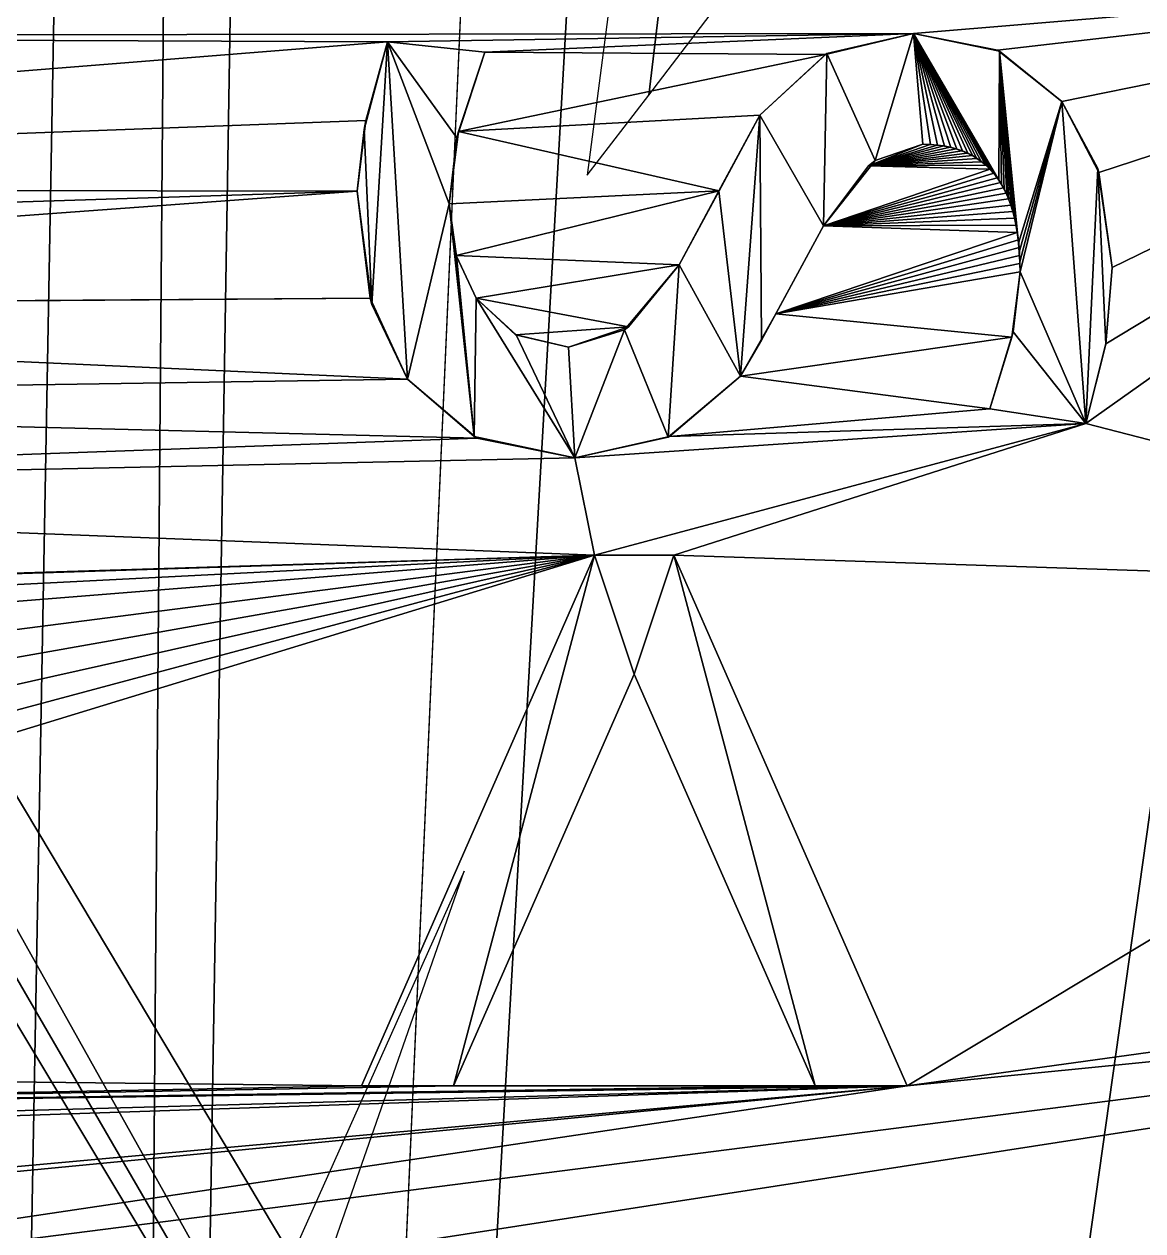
# Model space of a CAD drawing. Header units: millimetres. Extents: x -228 to 228, y -204 to 237.
# Drawn here: x 28.871 to 30.94, y 15.808 to 18.041 of the extents above; entities that cross this region are included whole.
import ezdxf

# ---------------------------------------------------------------- set-up
doc = ezdxf.new("R2010")
doc.units = ezdxf.units.MM
doc.header["$LTSCALE"] = 127.314815
for name, color, linetype in [('2409', 7, 'CONTINUOUS'), ('2468', 7, 'CONTINUOUS'), ('2574', 7, 'CONTINUOUS'), ('5003', 7, 'CONTINUOUS'), ('5004', 7, 'CONTINUOUS'), ('5322', 7, 'CONTINUOUS'), ('5393', 7, 'CONTINUOUS'), ('5394', 7, 'CONTINUOUS'), ('5395', 7, 'CONTINUOUS'), ('5396', 7, 'CONTINUOUS'), ('5397', 7, 'CONTINUOUS'), ('5398', 7, 'CONTINUOUS'), ('5399', 7, 'CONTINUOUS'), ('5400', 7, 'CONTINUOUS'), ('5401', 7, 'CONTINUOUS'), ('5402', 7, 'CONTINUOUS'), ('5403', 7, 'CONTINUOUS'), ('5404', 7, 'CONTINUOUS'), ('5405', 7, 'CONTINUOUS'), ('5406', 7, 'CONTINUOUS'), ('5407', 7, 'CONTINUOUS'), ('5408', 7, 'CONTINUOUS'), ('5409', 7, 'CONTINUOUS'), ('5410', 7, 'CONTINUOUS'), ('5411', 7, 'CONTINUOUS'), ('5412', 7, 'CONTINUOUS'), ('5413', 7, 'CONTINUOUS'), ('5414', 7, 'CONTINUOUS'), ('5415', 7, 'CONTINUOUS'), ('5416', 7, 'CONTINUOUS'), ('5417', 7, 'CONTINUOUS'), ('5418', 7, 'CONTINUOUS'), ('6193', 7, 'CONTINUOUS'), ('6301', 7, 'CONTINUOUS'), ('6333', 7, 'CONTINUOUS')]:
    doc.layers.add(name, color=color, linetype=linetype)

msp = doc.modelspace()

# ---------------------------------------------------------------- linework, layer by layer
at = {"layer": '2409', "color": 6, "linetype": 'Continuous'}
msp.add_3dface([(26.3583, 13.8518, 1060.7024), (23.8895, 17.7325, 1059.277), (29.3011, 26.2986, 1062.4014), (26.3583, 13.8518, 1060.7024)], dxfattribs=at)
at = {"layer": '2468', "color": 6, "linetype": 'Continuous'}
for points in [[(29.9121, 17.7616, 1083.49), (30.0261, 17.9095, 1079.4167), (31.0245, 26.2898, 1083.49), (29.9121, 17.7616, 1083.49)], [(30.0261, 17.9095, 1079.4167), (30.14, 18.0582, 1075.3027), (31.0245, 26.2898, 1083.49), (30.0261, 17.9095, 1079.4167)], [(29.6846, 16.4736, 1074.9065), (28.9205, 14.7657, 1083.49), (29.0715, 14.7181, 1074.4387), (29.6846, 16.4736, 1074.9065)]]:
    msp.add_3dface(points, dxfattribs=at)
at = {"layer": '2574', "color": 6, "linetype": 'Continuous'}
msp.add_3dface([(26.8691, 13, 1064.8501), (27.2301, 13, 1083.49), (29.149, 19.4796, 1066.0354), (26.8691, 13, 1064.8501)], dxfattribs=at)
at = {"layer": '5003', "color": 6, "linetype": 'Continuous'}
for points in [[(29, 2.7124, 1039.01), (29.3001, 38.5788, 1039.01), (29.6211, 40.5935, 1039.01), (29, 2.7124, 1039.01)], [(30.2955, 32.0383, 1039.01), (29, 2.7124, 1039.01), (29.6211, 40.5935, 1039.01), (30.2955, 32.0383, 1039.01)], [(29.3001, 38.5788, 1039.01), (28.6139, 1, 1039.01), (28.0565, 35.5761, 1039.01), (29.3001, 38.5788, 1039.01)], [(28.6139, 1, 1039.01), (29.3001, 38.5788, 1039.01), (29, 2.7124, 1039.01), (28.6139, 1, 1039.01)], [(29, 2.7124, 1039.01), (36.251, 29.0508, 1039.01), (37.8171, 33.0922, 1039.01), (29, 2.7124, 1039.01)], [(44.663, 10.9983, 1039.01), (29, 2.7124, 1039.01), (37.8171, 33.0922, 1039.01), (44.663, 10.9983, 1039.01)], [(30.2955, 32.0383, 1039.01), (30.5255, 29.5033, 1039.01), (29, 2.7124, 1039.01), (30.2955, 32.0383, 1039.01)], [(30.5255, 29.5033, 1039.01), (32.5562, 27.9678, 1039.01), (29, 2.7124, 1039.01), (30.5255, 29.5033, 1039.01)], [(36.1233, 28.6576, 1039.01), (36.251, 29.0508, 1039.01), (29, 2.7124, 1039.01), (36.1233, 28.6576, 1039.01)], [(36.007, 28.5247, 1039.01), (36.1233, 28.6576, 1039.01), (29, 2.7124, 1039.01), (36.007, 28.5247, 1039.01)], [(35.8846, 28.3975, 1039.01), (36.007, 28.5247, 1039.01), (29, 2.7124, 1039.01), (35.8846, 28.3975, 1039.01)], [(35.0581, 28.4371, 1039.01), (35.117, 28.383, 1039.01), (29, 2.7124, 1039.01), (35.0581, 28.4371, 1039.01)], [(32.5562, 27.9678, 1039.01), (35.0581, 28.4371, 1039.01), (29, 2.7124, 1039.01), (32.5562, 27.9678, 1039.01)], [(35.5037, 28.2366, 1039.01), (35.8846, 28.3975, 1039.01), (29, 2.7124, 1039.01), (35.5037, 28.2366, 1039.01)], [(35.117, 28.383, 1039.01), (35.5037, 28.2366, 1039.01), (29, 2.7124, 1039.01), (35.117, 28.383, 1039.01)]]:
    msp.add_3dface(points, dxfattribs=at)
at = {"layer": '5004', "color": 6, "linetype": 'Continuous'}
for points in [[(31.41, 18.15, 1041.01), (26.93, 18.1875, 1041.01), (26.93, 18.0188, 1041.01), (31.41, 18.15, 1041.01)], [(32.03, 18.15, 1041.01), (31.41, 18.15, 1041.01), (26.93, 18.0188, 1041.01), (32.03, 18.15, 1041.01)], [(30.5157, 18.0235, 1041.01), (32.03, 18.15, 1041.01), (26.93, 18.0188, 1041.01), (30.5157, 18.0235, 1041.01)], [(30.6714, 17.9925, 1041.01), (32.03, 18.15, 1041.01), (30.5157, 18.0235, 1041.01), (30.6714, 17.9925, 1041.01)], [(30.7905, 17.8979, 1041.01), (32.03, 18.15, 1041.01), (30.6714, 17.9925, 1041.01), (30.7905, 17.8979, 1041.01)], [(30.8589, 17.7664, 1041.01), (32.03, 18.15, 1041.01), (30.7905, 17.8979, 1041.01), (30.8589, 17.7664, 1041.01)], [(32.03, 16.9932, 1041.01), (32.03, 18.15, 1041.01), (30.8349, 17.3021, 1041.01), (32.03, 16.9932, 1041.01)], [(30.8349, 17.3021, 1041.01), (32.03, 18.15, 1041.01), (30.8716, 17.4491, 1041.01), (30.8349, 17.3021, 1041.01)], [(30.8832, 17.5903, 1041.01), (32.03, 18.15, 1041.01), (30.8589, 17.7664, 1041.01), (30.8832, 17.5903, 1041.01)], [(30.8716, 17.4491, 1041.01), (32.03, 18.15, 1041.01), (30.8832, 17.5903, 1041.01), (30.8716, 17.4491, 1041.01)], [(29.5429, 18.0081, 1041.01), (30.5157, 18.0235, 1041.01), (26.93, 18.0188, 1041.01), (29.5429, 18.0081, 1041.01)], [(29.7228, 17.9887, 1041.01), (30.5157, 18.0235, 1041.01), (29.5429, 18.0081, 1041.01), (29.7228, 17.9887, 1041.01)], [(30.3529, 17.9849, 1041.01), (30.5157, 18.0235, 1041.01), (29.7228, 17.9887, 1041.01), (30.3529, 17.9849, 1041.01)], [(26.1545, 17.7375, 1041.01), (29.5429, 18.0081, 1041.01), (26.93, 18.0188, 1041.01), (26.1545, 17.7375, 1041.01)], [(29.503, 17.8626, 1041.01), (29.5429, 18.0081, 1041.01), (26.1545, 17.7375, 1041.01), (29.503, 17.8626, 1041.01)], [(29.6739, 17.8419, 1041.01), (30.3529, 17.9849, 1041.01), (29.7228, 17.9887, 1041.01), (29.6739, 17.8419, 1041.01)], [(30.2314, 17.8727, 1041.01), (30.3529, 17.9849, 1041.01), (29.6739, 17.8419, 1041.01), (30.2314, 17.8727, 1041.01)], [(30.1563, 17.7324, 1041.01), (30.2314, 17.8727, 1041.01), (29.6739, 17.8419, 1041.01), (30.1563, 17.7324, 1041.01)], [(29.4868, 17.7315, 1041.01), (29.503, 17.8626, 1041.01), (26.1545, 17.7375, 1041.01), (29.4868, 17.7315, 1041.01)], [(29.657, 17.7083, 1041.01), (30.1563, 17.7324, 1041.01), (29.6739, 17.8419, 1041.01), (29.657, 17.7083, 1041.01)], [(30.5331, 17.8185, 1041.01), (30.4328, 17.7785, 1041.01), (30.5466, 17.8181, 1041.01), (30.5331, 17.8185, 1041.01)], [(30.5466, 17.8181, 1041.01), (30.4328, 17.7785, 1041.01), (30.5595, 17.8171, 1041.01), (30.5466, 17.8181, 1041.01)], [(30.5595, 17.8171, 1041.01), (30.4328, 17.7785, 1041.01), (30.5718, 17.8154, 1041.01), (30.5595, 17.8171, 1041.01)], [(30.5718, 17.8154, 1041.01), (30.4328, 17.7785, 1041.01), (30.5836, 17.8131, 1041.01), (30.5718, 17.8154, 1041.01)], [(30.5836, 17.8131, 1041.01), (30.4328, 17.7785, 1041.01), (30.5948, 17.8102, 1041.01), (30.5836, 17.8131, 1041.01)], [(30.5948, 17.8102, 1041.01), (30.4328, 17.7785, 1041.01), (30.6054, 17.8066, 1041.01), (30.5948, 17.8102, 1041.01)], [(30.6054, 17.8066, 1041.01), (30.4328, 17.7785, 1041.01), (30.6155, 17.8023, 1041.01), (30.6054, 17.8066, 1041.01)], [(30.6155, 17.8023, 1041.01), (30.4328, 17.7785, 1041.01), (30.6249, 17.7975, 1041.01), (30.6155, 17.8023, 1041.01)], [(30.4328, 17.7785, 1041.01), (30.3497, 17.6675, 1041.01), (30.6575, 17.7725, 1041.01), (30.4328, 17.7785, 1041.01)], [(30.6249, 17.7975, 1041.01), (30.4328, 17.7785, 1041.01), (30.6339, 17.792, 1041.01), (30.6249, 17.7975, 1041.01)], [(30.6339, 17.792, 1041.01), (30.4328, 17.7785, 1041.01), (30.6423, 17.7861, 1041.01), (30.6339, 17.792, 1041.01)], [(30.6423, 17.7861, 1041.01), (30.4328, 17.7785, 1041.01), (30.6501, 17.7796, 1041.01), (30.6423, 17.7861, 1041.01)], [(30.6501, 17.7796, 1041.01), (30.4328, 17.7785, 1041.01), (30.6575, 17.7725, 1041.01), (30.6501, 17.7796, 1041.01)], [(30.6575, 17.7725, 1041.01), (30.3497, 17.6675, 1041.01), (30.6643, 17.7648, 1041.01), (30.6575, 17.7725, 1041.01)], [(30.6643, 17.7648, 1041.01), (30.3497, 17.6675, 1041.01), (30.6707, 17.7565, 1041.01), (30.6643, 17.7648, 1041.01)], [(30.6707, 17.7565, 1041.01), (30.3497, 17.6675, 1041.01), (30.6766, 17.7476, 1041.01), (30.6707, 17.7565, 1041.01)], [(20.9378, 17.459, 1041.01), (29.4868, 17.7315, 1041.01), (26.1545, 17.7375, 1041.01), (20.9378, 17.459, 1041.01)], [(29.4868, 17.7315, 1041.01), (20.9378, 17.459, 1041.01), (26.4991, 17.5125, 1041.01), (29.4868, 17.7315, 1041.01)], [(29.5107, 17.5336, 1041.01), (29.4868, 17.7315, 1041.01), (26.4991, 17.5125, 1041.01), (29.5107, 17.5336, 1041.01)], [(29.6698, 17.6127, 1041.01), (30.1563, 17.7324, 1041.01), (29.657, 17.7083, 1041.01), (29.6698, 17.6127, 1041.01)], [(30.0824, 17.5953, 1041.01), (30.1563, 17.7324, 1041.01), (29.6698, 17.6127, 1041.01), (30.0824, 17.5953, 1041.01)], [(30.6766, 17.7476, 1041.01), (30.3497, 17.6675, 1041.01), (30.6822, 17.7381, 1041.01), (30.6766, 17.7476, 1041.01)], [(30.6822, 17.7381, 1041.01), (30.3497, 17.6675, 1041.01), (30.6872, 17.728, 1041.01), (30.6822, 17.7381, 1041.01)], [(30.6872, 17.728, 1041.01), (30.3497, 17.6675, 1041.01), (30.6918, 17.7173, 1041.01), (30.6872, 17.728, 1041.01)], [(30.6918, 17.7173, 1041.01), (30.3497, 17.6675, 1041.01), (30.696, 17.706, 1041.01), (30.6918, 17.7173, 1041.01)], [(30.696, 17.706, 1041.01), (30.3497, 17.6675, 1041.01), (30.6997, 17.6942, 1041.01), (30.696, 17.706, 1041.01)], [(30.6997, 17.6942, 1041.01), (30.3497, 17.6675, 1041.01), (30.7029, 17.6817, 1041.01), (30.6997, 17.6942, 1041.01)], [(30.3497, 17.6675, 1041.01), (30.2615, 17.5047, 1041.01), (30.708, 17.6553, 1041.01), (30.3497, 17.6675, 1041.01)], [(30.7029, 17.6817, 1041.01), (30.3497, 17.6675, 1041.01), (30.7056, 17.6687, 1041.01), (30.7029, 17.6817, 1041.01)], [(30.7056, 17.6687, 1041.01), (30.3497, 17.6675, 1041.01), (30.708, 17.6553, 1041.01), (30.7056, 17.6687, 1041.01)], [(30.708, 17.6553, 1041.01), (30.2615, 17.5047, 1041.01), (30.7099, 17.6416, 1041.01), (30.708, 17.6553, 1041.01)], [(30.7099, 17.6416, 1041.01), (30.2615, 17.5047, 1041.01), (30.7113, 17.6275, 1041.01), (30.7099, 17.6416, 1041.01)], [(30.7113, 17.6275, 1041.01), (30.2615, 17.5047, 1041.01), (30.7123, 17.6129, 1041.01), (30.7113, 17.6275, 1041.01)], [(29.707, 17.534, 1041.01), (30.0824, 17.5953, 1041.01), (29.6698, 17.6127, 1041.01), (29.707, 17.534, 1041.01)], [(30.7123, 17.6129, 1041.01), (30.2615, 17.5047, 1041.01), (30.7129, 17.598, 1041.01), (30.7123, 17.6129, 1041.01)], [(30.7129, 17.598, 1041.01), (30.2615, 17.5047, 1041.01), (30.713, 17.5826, 1041.01), (30.7129, 17.598, 1041.01)], [(29.9887, 17.4806, 1041.01), (30.0824, 17.5953, 1041.01), (29.707, 17.534, 1041.01), (29.9887, 17.4806, 1041.01)], [(30.713, 17.5826, 1041.01), (30.2615, 17.5047, 1041.01), (30.6981, 17.4618, 1041.01), (30.713, 17.5826, 1041.01)], [(26.7289, 17.5125, 1041.01), (29.5107, 17.5336, 1041.01), (26.4991, 17.5125, 1041.01), (26.7289, 17.5125, 1041.01)], [(29.5799, 17.3836, 1041.01), (29.5107, 17.5336, 1041.01), (26.7289, 17.5125, 1041.01), (29.5799, 17.3836, 1041.01)], [(29.7798, 17.4662, 1041.01), (29.9887, 17.4806, 1041.01), (29.707, 17.534, 1041.01), (29.7798, 17.4662, 1041.01)], [(26.93, 17.3438, 1041.01), (29.5799, 17.3836, 1041.01), (26.7289, 17.5125, 1041.01), (26.93, 17.3438, 1041.01)], [(30.2615, 17.5047, 1041.01), (30.1959, 17.3897, 1041.01), (30.6981, 17.4618, 1041.01), (30.2615, 17.5047, 1041.01)], [(29.8775, 17.4433, 1041.01), (29.9887, 17.4806, 1041.01), (29.7798, 17.4662, 1041.01), (29.8775, 17.4433, 1041.01)], [(30.6981, 17.4618, 1041.01), (30.1959, 17.3897, 1041.01), (30.6569, 17.3292, 1041.01), (30.6981, 17.4618, 1041.01)], [(29.7083, 17.2749, 1041.01), (29.5799, 17.3836, 1041.01), (26.93, 17.3438, 1041.01), (29.7083, 17.2749, 1041.01)], [(30.1959, 17.3897, 1041.01), (30.0644, 17.2775, 1041.01), (30.6569, 17.3292, 1041.01), (30.1959, 17.3897, 1041.01)], [(26.93, 17.175, 1041.01), (29.7083, 17.2749, 1041.01), (26.93, 17.3438, 1041.01), (26.93, 17.175, 1041.01)], [(30.0644, 17.2775, 1041.01), (30.8349, 17.3021, 1041.01), (30.6569, 17.3292, 1041.01), (30.0644, 17.2775, 1041.01)], [(29.8891, 17.2383, 1041.01), (30.8349, 17.3021, 1041.01), (30.0644, 17.2775, 1041.01), (29.8891, 17.2383, 1041.01)], [(30.8349, 17.3021, 1041.01), (29.8891, 17.2383, 1041.01), (29.9258, 17.0584, 1041.01), (30.8349, 17.3021, 1041.01)], [(30.0728, 17.0584, 1041.01), (30.8349, 17.3021, 1041.01), (29.9258, 17.0584, 1041.01), (30.0728, 17.0584, 1041.01)], [(32.03, 16.9932, 1041.01), (30.8349, 17.3021, 1041.01), (30.0728, 17.0584, 1041.01), (32.03, 16.9932, 1041.01)], [(29.8891, 17.2383, 1041.01), (29.7083, 17.2749, 1041.01), (26.93, 17.175, 1041.01), (29.8891, 17.2383, 1041.01)], [(29.9258, 17.0584, 1041.01), (29.8891, 17.2383, 1041.01), (26.93, 17.175, 1041.01), (29.9258, 17.0584, 1041.01)], [(29.9258, 17.0584, 1041.01), (26.93, 17.175, 1041.01), (26.4417, 16.95, 1041.01), (29.9258, 17.0584, 1041.01)], [(26.5566, 16.95, 1041.01), (29.9258, 17.0584, 1041.01), (26.4417, 16.95, 1041.01), (26.5566, 16.95, 1041.01)], [(26.7002, 16.8938, 1041.01), (29.9258, 17.0584, 1041.01), (26.5566, 16.95, 1041.01), (26.7002, 16.8938, 1041.01)], [(26.8151, 16.8094, 1041.01), (29.9258, 17.0584, 1041.01), (26.7002, 16.8938, 1041.01), (26.8151, 16.8094, 1041.01)], [(29.4945, 16.0759, 1041.01), (29.9258, 17.0584, 1041.01), (26.8151, 16.1063, 1041.01), (29.4945, 16.0759, 1041.01)], [(26.8151, 16.1063, 1041.01), (29.9258, 17.0584, 1041.01), (26.9013, 16.2469, 1041.01), (26.8151, 16.1063, 1041.01)], [(26.9013, 16.6687, 1041.01), (29.9258, 17.0584, 1041.01), (26.8151, 16.8094, 1041.01), (26.9013, 16.6687, 1041.01)], [(26.9013, 16.2469, 1041.01), (29.9258, 17.0584, 1041.01), (26.93, 16.3875, 1041.01), (26.9013, 16.2469, 1041.01)], [(26.93, 16.5281, 1041.01), (29.9258, 17.0584, 1041.01), (26.9013, 16.6687, 1041.01), (26.93, 16.5281, 1041.01)], [(26.93, 16.3875, 1041.01), (29.9258, 17.0584, 1041.01), (26.93, 16.5281, 1041.01), (26.93, 16.3875, 1041.01)], [(30.5041, 16.0759, 1041.01), (32.03, 16.9932, 1041.01), (30.0728, 17.0584, 1041.01), (30.5041, 16.0759, 1041.01)], [(32.4078, 16.3393, 1041.01), (32.03, 16.9932, 1041.01), (30.5041, 16.0759, 1041.01), (32.4078, 16.3393, 1041.01)], [(29.9993, 16.8379, 1041.01), (29.6647, 16.0759, 1041.01), (30.3339, 16.0759, 1041.01), (29.9993, 16.8379, 1041.01)], [(42.7955, 13.0402, 1041.01), (33.163, 16.34, 1041.01), (26.93, 15.375, 1041.01), (42.7955, 13.0402, 1041.01)], [(33.163, 16.34, 1041.01), (30.5041, 16.0759, 1041.01), (26.93, 15.5437, 1041.01), (33.163, 16.34, 1041.01)], [(26.93, 15.375, 1041.01), (33.163, 16.34, 1041.01), (26.93, 15.5437, 1041.01), (26.93, 15.375, 1041.01)], [(33.163, 16.34, 1041.01), (32.4078, 16.3393, 1041.01), (30.5041, 16.0759, 1041.01), (33.163, 16.34, 1041.01)], [(26.7002, 16.0219, 1041.01), (29.4945, 16.0759, 1041.01), (26.8151, 16.1063, 1041.01), (26.7002, 16.0219, 1041.01)], [(26.3555, 15.9375, 1041.01), (30.5041, 16.0759, 1041.01), (26.5566, 15.9656, 1041.01), (26.3555, 15.9375, 1041.01)], [(30.5041, 16.0759, 1041.01), (26.3555, 15.9375, 1041.01), (26.4991, 15.7125, 1041.01), (30.5041, 16.0759, 1041.01)], [(26.7289, 15.7125, 1041.01), (30.5041, 16.0759, 1041.01), (26.4991, 15.7125, 1041.01), (26.7289, 15.7125, 1041.01)], [(26.5566, 15.9656, 1041.01), (30.5041, 16.0759, 1041.01), (26.7002, 16.0219, 1041.01), (26.5566, 15.9656, 1041.01)], [(30.5041, 16.0759, 1041.01), (30.3339, 16.0759, 1041.01), (26.7002, 16.0219, 1041.01), (30.5041, 16.0759, 1041.01)], [(29.6647, 16.0759, 1041.01), (29.4945, 16.0759, 1041.01), (26.7002, 16.0219, 1041.01), (29.6647, 16.0759, 1041.01)], [(30.3339, 16.0759, 1041.01), (29.6647, 16.0759, 1041.01), (26.7002, 16.0219, 1041.01), (30.3339, 16.0759, 1041.01)], [(26.93, 15.5437, 1041.01), (30.5041, 16.0759, 1041.01), (26.7289, 15.7125, 1041.01), (26.93, 15.5437, 1041.01)]]:
    msp.add_3dface(points, dxfattribs=at)
at = {"layer": '5322', "color": 6, "linetype": 'Continuous'}
for points in [[(30.3556, 17.9863, 1041.11), (30.445, 17.7882, 1041.11), (30.5157, 18.0235, 1041.11), (30.3556, 17.9863, 1041.11)], [(30.445, 17.7882, 1041.11), (30.5331, 17.8185, 1041.11), (30.5157, 18.0235, 1041.11), (30.445, 17.7882, 1041.11)], [(30.6686, 17.7597, 1041.11), (30.6738, 17.7522, 1041.11), (30.5157, 18.0235, 1041.11), (30.6686, 17.7597, 1041.11)], [(30.5157, 18.0235, 1041.11), (30.6738, 17.7522, 1041.11), (30.6749, 17.9909, 1041.11), (30.5157, 18.0235, 1041.11)], [(30.663, 17.7666, 1041.11), (30.6686, 17.7597, 1041.11), (30.5157, 18.0235, 1041.11), (30.663, 17.7666, 1041.11)], [(30.6562, 17.7738, 1041.11), (30.663, 17.7666, 1041.11), (30.5157, 18.0235, 1041.11), (30.6562, 17.7738, 1041.11)], [(30.649, 17.7805, 1041.11), (30.6562, 17.7738, 1041.11), (30.5157, 18.0235, 1041.11), (30.649, 17.7805, 1041.11)], [(30.6414, 17.7868, 1041.11), (30.649, 17.7805, 1041.11), (30.5157, 18.0235, 1041.11), (30.6414, 17.7868, 1041.11)], [(30.6334, 17.7925, 1041.11), (30.6414, 17.7868, 1041.11), (30.5157, 18.0235, 1041.11), (30.6334, 17.7925, 1041.11)], [(30.6251, 17.7976, 1041.11), (30.6334, 17.7925, 1041.11), (30.5157, 18.0235, 1041.11), (30.6251, 17.7976, 1041.11)], [(30.6163, 17.8022, 1041.11), (30.6251, 17.7976, 1041.11), (30.5157, 18.0235, 1041.11), (30.6163, 17.8022, 1041.11)], [(30.6067, 17.8062, 1041.11), (30.6163, 17.8022, 1041.11), (30.5157, 18.0235, 1041.11), (30.6067, 17.8062, 1041.11)], [(30.5963, 17.8097, 1041.11), (30.6067, 17.8062, 1041.11), (30.5157, 18.0235, 1041.11), (30.5963, 17.8097, 1041.11)], [(30.5851, 17.8126, 1041.11), (30.5963, 17.8097, 1041.11), (30.5157, 18.0235, 1041.11), (30.5851, 17.8126, 1041.11)], [(30.5732, 17.8149, 1041.11), (30.5851, 17.8126, 1041.11), (30.5157, 18.0235, 1041.11), (30.5732, 17.8149, 1041.11)], [(30.5605, 17.8167, 1041.11), (30.5732, 17.8149, 1041.11), (30.5157, 18.0235, 1041.11), (30.5605, 17.8167, 1041.11)], [(30.5472, 17.8179, 1041.11), (30.5605, 17.8167, 1041.11), (30.5157, 18.0235, 1041.11), (30.5472, 17.8179, 1041.11)], [(30.5331, 17.8185, 1041.11), (30.5472, 17.8179, 1041.11), (30.5157, 18.0235, 1041.11), (30.5331, 17.8185, 1041.11)], [(29.4996, 17.8457, 1041.11), (29.5137, 17.5223, 1041.11), (29.5429, 18.0081, 1041.11), (29.4996, 17.8457, 1041.11)], [(29.5137, 17.5223, 1041.11), (29.5799, 17.3836, 1041.11), (29.5429, 18.0081, 1041.11), (29.5137, 17.5223, 1041.11)], [(29.5429, 18.0081, 1041.11), (29.5799, 17.3836, 1041.11), (29.657, 17.7083, 1041.11), (29.5429, 18.0081, 1041.11)], [(29.7228, 17.9887, 1041.11), (29.5429, 18.0081, 1041.11), (29.6713, 17.8307, 1041.11), (29.7228, 17.9887, 1041.11)], [(29.6713, 17.8307, 1041.11), (29.5429, 18.0081, 1041.11), (29.657, 17.7083, 1041.11), (29.6713, 17.8307, 1041.11)], [(30.2314, 17.8727, 1041.11), (30.3497, 17.6675, 1041.11), (30.3556, 17.9863, 1041.11), (30.2314, 17.8727, 1041.11)], [(30.3497, 17.6675, 1041.11), (30.445, 17.7882, 1041.11), (30.3556, 17.9863, 1041.11), (30.3497, 17.6675, 1041.11)], [(30.6738, 17.7522, 1041.11), (30.6788, 17.744, 1041.11), (30.6749, 17.9909, 1041.11), (30.6738, 17.7522, 1041.11)], [(30.7082, 17.6513, 1041.11), (30.71, 17.6355, 1041.11), (30.6749, 17.9909, 1041.11), (30.7082, 17.6513, 1041.11)], [(30.6749, 17.9909, 1041.11), (30.71, 17.6355, 1041.11), (30.7905, 17.8979, 1041.11), (30.6749, 17.9909, 1041.11)], [(30.7059, 17.6661, 1041.11), (30.7082, 17.6513, 1041.11), (30.6749, 17.9909, 1041.11), (30.7059, 17.6661, 1041.11)], [(30.7033, 17.68, 1041.11), (30.7059, 17.6661, 1041.11), (30.6749, 17.9909, 1041.11), (30.7033, 17.68, 1041.11)], [(30.7002, 17.6929, 1041.11), (30.7033, 17.68, 1041.11), (30.6749, 17.9909, 1041.11), (30.7002, 17.6929, 1041.11)], [(30.6966, 17.7047, 1041.11), (30.7002, 17.6929, 1041.11), (30.6749, 17.9909, 1041.11), (30.6966, 17.7047, 1041.11)], [(30.6926, 17.7156, 1041.11), (30.6966, 17.7047, 1041.11), (30.6749, 17.9909, 1041.11), (30.6926, 17.7156, 1041.11)], [(30.6883, 17.7256, 1041.11), (30.6926, 17.7156, 1041.11), (30.6749, 17.9909, 1041.11), (30.6883, 17.7256, 1041.11)], [(30.6837, 17.7351, 1041.11), (30.6883, 17.7256, 1041.11), (30.6749, 17.9909, 1041.11), (30.6837, 17.7351, 1041.11)], [(30.6788, 17.744, 1041.11), (30.6837, 17.7351, 1041.11), (30.6749, 17.9909, 1041.11), (30.6788, 17.744, 1041.11)], [(30.71, 17.6355, 1041.11), (30.7114, 17.6188, 1041.11), (30.7905, 17.8979, 1041.11), (30.71, 17.6355, 1041.11)], [(30.7114, 17.6188, 1041.11), (30.7124, 17.6011, 1041.11), (30.7905, 17.8979, 1041.11), (30.7114, 17.6188, 1041.11)], [(30.7124, 17.6011, 1041.11), (30.713, 17.5826, 1041.11), (30.7905, 17.8979, 1041.11), (30.7124, 17.6011, 1041.11)], [(30.713, 17.5826, 1041.11), (30.8349, 17.3021, 1041.11), (30.7905, 17.8979, 1041.11), (30.713, 17.5826, 1041.11)], [(30.7905, 17.8979, 1041.11), (30.8349, 17.3021, 1041.11), (30.8568, 17.7737, 1041.11), (30.7905, 17.8979, 1041.11)], [(30.1561, 17.7321, 1041.11), (30.1959, 17.3897, 1041.11), (30.2314, 17.8727, 1041.11), (30.1561, 17.7321, 1041.11)], [(30.1959, 17.3897, 1041.11), (30.2346, 17.456, 1041.11), (30.2314, 17.8727, 1041.11), (30.1959, 17.3897, 1041.11)], [(30.2346, 17.456, 1041.11), (30.3497, 17.6675, 1041.11), (30.2314, 17.8727, 1041.11), (30.2346, 17.456, 1041.11)], [(29.4868, 17.7315, 1041.11), (29.5137, 17.5223, 1041.11), (29.4996, 17.8457, 1041.11), (29.4868, 17.7315, 1041.11)], [(30.8568, 17.7737, 1041.11), (30.8349, 17.3021, 1041.11), (30.8716, 17.4489, 1041.11), (30.8568, 17.7737, 1041.11)], [(30.8832, 17.5903, 1041.11), (30.8568, 17.7737, 1041.11), (30.8716, 17.4489, 1041.11), (30.8832, 17.5903, 1041.11)], [(30.0824, 17.5953, 1041.11), (30.1959, 17.3897, 1041.11), (30.1561, 17.7321, 1041.11), (30.0824, 17.5953, 1041.11)], [(29.5799, 17.3836, 1041.11), (29.703, 17.2775, 1041.11), (29.657, 17.7083, 1041.11), (29.5799, 17.3836, 1041.11)], [(29.657, 17.7083, 1041.11), (29.703, 17.2775, 1041.11), (29.6702, 17.6112, 1041.11), (29.657, 17.7083, 1041.11)], [(29.6702, 17.6112, 1041.11), (29.703, 17.2775, 1041.11), (29.707, 17.534, 1041.11), (29.6702, 17.6112, 1041.11)], [(29.9811, 17.4753, 1041.11), (30.0623, 17.2764, 1041.11), (30.0824, 17.5953, 1041.11), (29.9811, 17.4753, 1041.11)], [(30.0623, 17.2764, 1041.11), (30.1959, 17.3897, 1041.11), (30.0824, 17.5953, 1041.11), (30.0623, 17.2764, 1041.11)], [(30.7003, 17.4717, 1041.11), (30.8349, 17.3021, 1041.11), (30.713, 17.5826, 1041.11), (30.7003, 17.4717, 1041.11)], [(29.703, 17.2775, 1041.11), (29.8891, 17.2383, 1041.11), (29.707, 17.534, 1041.11), (29.703, 17.2775, 1041.11)], [(29.707, 17.534, 1041.11), (29.8891, 17.2383, 1041.11), (29.7806, 17.4656, 1041.11), (29.707, 17.534, 1041.11)], [(29.7806, 17.4656, 1041.11), (29.8891, 17.2383, 1041.11), (29.8775, 17.4433, 1041.11), (29.7806, 17.4656, 1041.11)], [(29.8775, 17.4433, 1041.11), (29.8891, 17.2383, 1041.11), (29.9811, 17.4753, 1041.11), (29.8775, 17.4433, 1041.11)], [(29.8891, 17.2383, 1041.11), (30.0623, 17.2764, 1041.11), (29.9811, 17.4753, 1041.11), (29.8891, 17.2383, 1041.11)], [(30.6569, 17.3292, 1041.11), (30.8349, 17.3021, 1041.11), (30.7003, 17.4717, 1041.11), (30.6569, 17.3292, 1041.11)], [(29.4945, 16.0759, 1041.11), (29.6647, 16.0759, 1041.11), (29.9258, 17.0584, 1041.11), (29.4945, 16.0759, 1041.11)], [(29.6647, 16.0759, 1041.11), (29.9993, 16.8379, 1041.11), (29.9258, 17.0584, 1041.11), (29.6647, 16.0759, 1041.11)], [(29.9258, 17.0584, 1041.11), (29.9993, 16.8379, 1041.11), (30.0728, 17.0584, 1041.11), (29.9258, 17.0584, 1041.11)], [(29.9993, 16.8379, 1041.11), (30.3339, 16.0759, 1041.11), (30.0728, 17.0584, 1041.11), (29.9993, 16.8379, 1041.11)], [(30.3339, 16.0759, 1041.11), (30.5041, 16.0759, 1041.11), (30.0728, 17.0584, 1041.11), (30.3339, 16.0759, 1041.11)]]:
    msp.add_3dface(points, dxfattribs=at)
at = {"layer": '5393', "color": 6, "linetype": 'Continuous'}
for points in [[(30.8716, 17.4491, 1041.01), (30.8832, 17.5903, 1041.01), (30.8716, 17.4489, 1041.11), (30.8716, 17.4491, 1041.01)], [(30.8832, 17.5903, 1041.01), (30.8832, 17.5903, 1041.11), (30.8716, 17.4489, 1041.11), (30.8832, 17.5903, 1041.01)], [(30.8349, 17.3021, 1041.01), (30.8716, 17.4491, 1041.01), (30.8349, 17.3021, 1041.11), (30.8349, 17.3021, 1041.01)], [(30.8349, 17.3021, 1041.11), (30.8716, 17.4491, 1041.01), (30.8716, 17.4489, 1041.11), (30.8349, 17.3021, 1041.11)]]:
    msp.add_3dface(points, dxfattribs=at)
at = {"layer": '5394', "color": 6, "linetype": 'Continuous'}
for points in [[(30.8589, 17.7664, 1041.01), (30.7905, 17.8979, 1041.01), (30.8568, 17.7737, 1041.11), (30.8589, 17.7664, 1041.01)], [(30.7905, 17.8979, 1041.01), (30.7905, 17.8979, 1041.11), (30.8568, 17.7737, 1041.11), (30.7905, 17.8979, 1041.01)], [(30.8589, 17.7664, 1041.01), (30.8568, 17.7737, 1041.11), (30.8832, 17.5903, 1041.11), (30.8589, 17.7664, 1041.01)], [(30.8832, 17.5903, 1041.01), (30.8589, 17.7664, 1041.01), (30.8832, 17.5903, 1041.11), (30.8832, 17.5903, 1041.01)]]:
    msp.add_3dface(points, dxfattribs=at)
at = {"layer": '5395', "color": 6, "linetype": 'Continuous'}
for points in [[(30.6714, 17.9925, 1041.01), (30.5157, 18.0235, 1041.01), (30.6749, 17.9909, 1041.11), (30.6714, 17.9925, 1041.01)], [(30.5157, 18.0235, 1041.01), (30.5157, 18.0235, 1041.11), (30.6749, 17.9909, 1041.11), (30.5157, 18.0235, 1041.01)], [(30.7905, 17.8979, 1041.01), (30.6714, 17.9925, 1041.01), (30.7905, 17.8979, 1041.11), (30.7905, 17.8979, 1041.01)], [(30.6714, 17.9925, 1041.01), (30.6749, 17.9909, 1041.11), (30.7905, 17.8979, 1041.11), (30.6714, 17.9925, 1041.01)]]:
    msp.add_3dface(points, dxfattribs=at)
at = {"layer": '5396', "color": 6, "linetype": 'Continuous'}
for points in [[(30.5157, 18.0235, 1041.01), (30.3529, 17.9849, 1041.01), (30.5157, 18.0235, 1041.11), (30.5157, 18.0235, 1041.01)], [(30.3529, 17.9849, 1041.01), (30.3556, 17.9863, 1041.11), (30.5157, 18.0235, 1041.11), (30.3529, 17.9849, 1041.01)], [(30.3529, 17.9849, 1041.01), (30.2314, 17.8727, 1041.01), (30.3556, 17.9863, 1041.11), (30.3529, 17.9849, 1041.01)], [(30.2314, 17.8727, 1041.01), (30.2314, 17.8727, 1041.11), (30.3556, 17.9863, 1041.11), (30.2314, 17.8727, 1041.01)]]:
    msp.add_3dface(points, dxfattribs=at)
at = {"layer": '5397', "color": 6, "linetype": 'Continuous'}
for points in [[(30.1563, 17.7324, 1041.01), (30.1561, 17.7321, 1041.11), (30.2314, 17.8727, 1041.11), (30.1563, 17.7324, 1041.01)], [(30.2314, 17.8727, 1041.01), (30.1563, 17.7324, 1041.01), (30.2314, 17.8727, 1041.11), (30.2314, 17.8727, 1041.01)], [(30.1563, 17.7324, 1041.01), (30.0824, 17.5953, 1041.01), (30.1561, 17.7321, 1041.11), (30.1563, 17.7324, 1041.01)], [(30.0824, 17.5953, 1041.01), (30.0824, 17.5953, 1041.11), (30.1561, 17.7321, 1041.11), (30.0824, 17.5953, 1041.01)]]:
    msp.add_3dface(points, dxfattribs=at)
at = {"layer": '5398', "color": 6, "linetype": 'Continuous'}
for points in [[(29.9887, 17.4806, 1041.01), (29.9811, 17.4753, 1041.11), (30.0824, 17.5953, 1041.11), (29.9887, 17.4806, 1041.01)], [(30.0824, 17.5953, 1041.01), (29.9887, 17.4806, 1041.01), (30.0824, 17.5953, 1041.11), (30.0824, 17.5953, 1041.01)], [(29.9887, 17.4806, 1041.01), (29.8775, 17.4433, 1041.01), (29.9811, 17.4753, 1041.11), (29.9887, 17.4806, 1041.01)], [(29.8775, 17.4433, 1041.01), (29.8775, 17.4433, 1041.11), (29.9811, 17.4753, 1041.11), (29.8775, 17.4433, 1041.01)]]:
    msp.add_3dface(points, dxfattribs=at)
at = {"layer": '5399', "color": 6, "linetype": 'Continuous'}
for points in [[(29.7798, 17.4662, 1041.01), (29.707, 17.534, 1041.01), (29.7806, 17.4656, 1041.11), (29.7798, 17.4662, 1041.01)], [(29.707, 17.534, 1041.01), (29.707, 17.534, 1041.11), (29.7806, 17.4656, 1041.11), (29.707, 17.534, 1041.01)], [(29.8775, 17.4433, 1041.01), (29.7798, 17.4662, 1041.01), (29.8775, 17.4433, 1041.11), (29.8775, 17.4433, 1041.01)], [(29.7798, 17.4662, 1041.01), (29.7806, 17.4656, 1041.11), (29.8775, 17.4433, 1041.11), (29.7798, 17.4662, 1041.01)]]:
    msp.add_3dface(points, dxfattribs=at)
at = {"layer": '5400', "color": 6, "linetype": 'Continuous'}
for points in [[(29.6698, 17.6127, 1041.01), (29.657, 17.7083, 1041.01), (29.6702, 17.6112, 1041.11), (29.6698, 17.6127, 1041.01)], [(29.657, 17.7083, 1041.01), (29.657, 17.7083, 1041.11), (29.6702, 17.6112, 1041.11), (29.657, 17.7083, 1041.01)], [(29.707, 17.534, 1041.01), (29.6698, 17.6127, 1041.01), (29.707, 17.534, 1041.11), (29.707, 17.534, 1041.01)], [(29.6698, 17.6127, 1041.01), (29.6702, 17.6112, 1041.11), (29.707, 17.534, 1041.11), (29.6698, 17.6127, 1041.01)]]:
    msp.add_3dface(points, dxfattribs=at)
at = {"layer": '5401', "color": 6, "linetype": 'Continuous'}
for points in [[(29.6739, 17.8419, 1041.01), (29.7228, 17.9887, 1041.01), (29.6713, 17.8307, 1041.11), (29.6739, 17.8419, 1041.01)], [(29.7228, 17.9887, 1041.01), (29.7228, 17.9887, 1041.11), (29.6713, 17.8307, 1041.11), (29.7228, 17.9887, 1041.01)], [(29.657, 17.7083, 1041.01), (29.6739, 17.8419, 1041.01), (29.657, 17.7083, 1041.11), (29.657, 17.7083, 1041.01)], [(29.6739, 17.8419, 1041.01), (29.6713, 17.8307, 1041.11), (29.657, 17.7083, 1041.11), (29.6739, 17.8419, 1041.01)]]:
    msp.add_3dface(points, dxfattribs=at)
at = {"layer": '5402', "color": 6, "linetype": 'Continuous'}
for points in [[(29.7228, 17.9887, 1041.01), (29.5429, 18.0081, 1041.01), (29.7228, 17.9887, 1041.11), (29.7228, 17.9887, 1041.01)], [(29.5429, 18.0081, 1041.01), (29.5429, 18.0081, 1041.11), (29.7228, 17.9887, 1041.11), (29.5429, 18.0081, 1041.01)]]:
    msp.add_3dface(points, dxfattribs=at)
at = {"layer": '5403', "color": 6, "linetype": 'Continuous'}
for points in [[(29.503, 17.8626, 1041.01), (29.4996, 17.8457, 1041.11), (29.5429, 18.0081, 1041.11), (29.503, 17.8626, 1041.01)], [(29.5429, 18.0081, 1041.01), (29.503, 17.8626, 1041.01), (29.5429, 18.0081, 1041.11), (29.5429, 18.0081, 1041.01)], [(29.503, 17.8626, 1041.01), (29.4868, 17.7315, 1041.01), (29.4996, 17.8457, 1041.11), (29.503, 17.8626, 1041.01)], [(29.4868, 17.7315, 1041.01), (29.4868, 17.7315, 1041.11), (29.4996, 17.8457, 1041.11), (29.4868, 17.7315, 1041.01)]]:
    msp.add_3dface(points, dxfattribs=at)
at = {"layer": '5404', "color": 6, "linetype": 'Continuous'}
for points in [[(29.4868, 17.7315, 1041.01), (29.5107, 17.5336, 1041.01), (29.4868, 17.7315, 1041.11), (29.4868, 17.7315, 1041.01)], [(29.5107, 17.5336, 1041.01), (29.5137, 17.5223, 1041.11), (29.4868, 17.7315, 1041.11), (29.5107, 17.5336, 1041.01)], [(29.5107, 17.5336, 1041.01), (29.5799, 17.3836, 1041.01), (29.5137, 17.5223, 1041.11), (29.5107, 17.5336, 1041.01)], [(29.5799, 17.3836, 1041.01), (29.5799, 17.3836, 1041.11), (29.5137, 17.5223, 1041.11), (29.5799, 17.3836, 1041.01)]]:
    msp.add_3dface(points, dxfattribs=at)
at = {"layer": '5405', "color": 6, "linetype": 'Continuous'}
for points in [[(29.5799, 17.3836, 1041.01), (29.7083, 17.2749, 1041.01), (29.5799, 17.3836, 1041.11), (29.5799, 17.3836, 1041.01)], [(29.7083, 17.2749, 1041.01), (29.703, 17.2775, 1041.11), (29.5799, 17.3836, 1041.11), (29.7083, 17.2749, 1041.01)], [(29.7083, 17.2749, 1041.01), (29.8891, 17.2383, 1041.01), (29.703, 17.2775, 1041.11), (29.7083, 17.2749, 1041.01)], [(29.8891, 17.2383, 1041.01), (29.8891, 17.2383, 1041.11), (29.703, 17.2775, 1041.11), (29.8891, 17.2383, 1041.01)]]:
    msp.add_3dface(points, dxfattribs=at)
at = {"layer": '5406', "color": 6, "linetype": 'Continuous'}
for points in [[(30.0644, 17.2775, 1041.01), (30.1959, 17.3897, 1041.01), (30.0623, 17.2764, 1041.11), (30.0644, 17.2775, 1041.01)], [(30.1959, 17.3897, 1041.01), (30.1959, 17.3897, 1041.11), (30.0623, 17.2764, 1041.11), (30.1959, 17.3897, 1041.01)], [(29.8891, 17.2383, 1041.01), (30.0644, 17.2775, 1041.01), (29.8891, 17.2383, 1041.11), (29.8891, 17.2383, 1041.01)], [(30.0644, 17.2775, 1041.01), (30.0623, 17.2764, 1041.11), (29.8891, 17.2383, 1041.11), (30.0644, 17.2775, 1041.01)]]:
    msp.add_3dface(points, dxfattribs=at)
at = {"layer": '5407', "color": 6, "linetype": 'Continuous'}
for points in [[(30.2615, 17.5047, 1041.01), (30.3497, 17.6675, 1041.01), (30.2346, 17.456, 1041.11), (30.2615, 17.5047, 1041.01)], [(30.3497, 17.6675, 1041.01), (30.3497, 17.6675, 1041.11), (30.2346, 17.456, 1041.11), (30.3497, 17.6675, 1041.01)], [(30.1959, 17.3897, 1041.01), (30.2615, 17.5047, 1041.01), (30.1959, 17.3897, 1041.11), (30.1959, 17.3897, 1041.01)], [(30.2615, 17.5047, 1041.01), (30.2346, 17.456, 1041.11), (30.1959, 17.3897, 1041.11), (30.2615, 17.5047, 1041.01)]]:
    msp.add_3dface(points, dxfattribs=at)
at = {"layer": '5408', "color": 6, "linetype": 'Continuous'}
for points in [[(30.4328, 17.7785, 1041.01), (30.5331, 17.8185, 1041.01), (30.445, 17.7882, 1041.11), (30.4328, 17.7785, 1041.01)], [(30.5331, 17.8185, 1041.01), (30.5331, 17.8185, 1041.11), (30.445, 17.7882, 1041.11), (30.5331, 17.8185, 1041.01)], [(30.4328, 17.7785, 1041.01), (30.445, 17.7882, 1041.11), (30.3497, 17.6675, 1041.11), (30.4328, 17.7785, 1041.01)], [(30.3497, 17.6675, 1041.01), (30.4328, 17.7785, 1041.01), (30.3497, 17.6675, 1041.11), (30.3497, 17.6675, 1041.01)]]:
    msp.add_3dface(points, dxfattribs=at)
at = {"layer": '5409', "color": 6, "linetype": 'Continuous'}
for points in [[(30.5331, 17.8185, 1041.01), (30.5466, 17.8181, 1041.01), (30.5331, 17.8185, 1041.11), (30.5331, 17.8185, 1041.01)], [(30.5466, 17.8181, 1041.01), (30.5472, 17.8179, 1041.11), (30.5331, 17.8185, 1041.11), (30.5466, 17.8181, 1041.01)], [(30.5466, 17.8181, 1041.01), (30.5595, 17.8171, 1041.01), (30.5472, 17.8179, 1041.11), (30.5466, 17.8181, 1041.01)], [(30.5595, 17.8171, 1041.01), (30.5605, 17.8167, 1041.11), (30.5472, 17.8179, 1041.11), (30.5595, 17.8171, 1041.01)], [(30.5595, 17.8171, 1041.01), (30.5718, 17.8154, 1041.01), (30.5605, 17.8167, 1041.11), (30.5595, 17.8171, 1041.01)], [(30.5718, 17.8154, 1041.01), (30.5732, 17.8149, 1041.11), (30.5605, 17.8167, 1041.11), (30.5718, 17.8154, 1041.01)], [(30.5718, 17.8154, 1041.01), (30.5836, 17.8131, 1041.01), (30.5732, 17.8149, 1041.11), (30.5718, 17.8154, 1041.01)], [(30.5836, 17.8131, 1041.01), (30.5851, 17.8126, 1041.11), (30.5732, 17.8149, 1041.11), (30.5836, 17.8131, 1041.01)], [(30.5836, 17.8131, 1041.01), (30.5948, 17.8102, 1041.01), (30.5851, 17.8126, 1041.11), (30.5836, 17.8131, 1041.01)], [(30.5948, 17.8102, 1041.01), (30.5963, 17.8097, 1041.11), (30.5851, 17.8126, 1041.11), (30.5948, 17.8102, 1041.01)], [(30.5948, 17.8102, 1041.01), (30.6054, 17.8066, 1041.01), (30.5963, 17.8097, 1041.11), (30.5948, 17.8102, 1041.01)], [(30.6054, 17.8066, 1041.01), (30.6067, 17.8062, 1041.11), (30.5963, 17.8097, 1041.11), (30.6054, 17.8066, 1041.01)], [(30.6054, 17.8066, 1041.01), (30.6155, 17.8023, 1041.01), (30.6067, 17.8062, 1041.11), (30.6054, 17.8066, 1041.01)], [(30.6155, 17.8023, 1041.01), (30.6163, 17.8022, 1041.11), (30.6067, 17.8062, 1041.11), (30.6155, 17.8023, 1041.01)], [(30.6155, 17.8023, 1041.01), (30.6249, 17.7975, 1041.01), (30.6163, 17.8022, 1041.11), (30.6155, 17.8023, 1041.01)], [(30.6249, 17.7975, 1041.01), (30.6251, 17.7976, 1041.11), (30.6163, 17.8022, 1041.11), (30.6249, 17.7975, 1041.01)], [(30.6249, 17.7975, 1041.01), (30.6339, 17.792, 1041.01), (30.6251, 17.7976, 1041.11), (30.6249, 17.7975, 1041.01)], [(30.6339, 17.792, 1041.01), (30.6334, 17.7925, 1041.11), (30.6251, 17.7976, 1041.11), (30.6339, 17.792, 1041.01)], [(30.6339, 17.792, 1041.01), (30.6414, 17.7868, 1041.11), (30.6334, 17.7925, 1041.11), (30.6339, 17.792, 1041.01)], [(30.6339, 17.792, 1041.01), (30.6423, 17.7861, 1041.01), (30.6414, 17.7868, 1041.11), (30.6339, 17.792, 1041.01)], [(30.6423, 17.7861, 1041.01), (30.649, 17.7805, 1041.11), (30.6414, 17.7868, 1041.11), (30.6423, 17.7861, 1041.01)], [(30.6423, 17.7861, 1041.01), (30.6501, 17.7796, 1041.01), (30.649, 17.7805, 1041.11), (30.6423, 17.7861, 1041.01)], [(30.6501, 17.7796, 1041.01), (30.6562, 17.7738, 1041.11), (30.649, 17.7805, 1041.11), (30.6501, 17.7796, 1041.01)], [(30.6501, 17.7796, 1041.01), (30.6575, 17.7725, 1041.01), (30.6562, 17.7738, 1041.11), (30.6501, 17.7796, 1041.01)], [(30.6575, 17.7725, 1041.01), (30.663, 17.7666, 1041.11), (30.6562, 17.7738, 1041.11), (30.6575, 17.7725, 1041.01)], [(30.6575, 17.7725, 1041.01), (30.6643, 17.7648, 1041.01), (30.663, 17.7666, 1041.11), (30.6575, 17.7725, 1041.01)], [(30.6643, 17.7648, 1041.01), (30.6686, 17.7597, 1041.11), (30.663, 17.7666, 1041.11), (30.6643, 17.7648, 1041.01)], [(30.6643, 17.7648, 1041.01), (30.6707, 17.7565, 1041.01), (30.6686, 17.7597, 1041.11), (30.6643, 17.7648, 1041.01)], [(30.6707, 17.7565, 1041.01), (30.6738, 17.7522, 1041.11), (30.6686, 17.7597, 1041.11), (30.6707, 17.7565, 1041.01)], [(30.6707, 17.7565, 1041.01), (30.6766, 17.7476, 1041.01), (30.6738, 17.7522, 1041.11), (30.6707, 17.7565, 1041.01)], [(30.6766, 17.7476, 1041.01), (30.6788, 17.744, 1041.11), (30.6738, 17.7522, 1041.11), (30.6766, 17.7476, 1041.01)], [(30.6766, 17.7476, 1041.01), (30.6822, 17.7381, 1041.01), (30.6788, 17.744, 1041.11), (30.6766, 17.7476, 1041.01)], [(30.6822, 17.7381, 1041.01), (30.6837, 17.7351, 1041.11), (30.6788, 17.744, 1041.11), (30.6822, 17.7381, 1041.01)], [(30.6822, 17.7381, 1041.01), (30.6872, 17.728, 1041.01), (30.6837, 17.7351, 1041.11), (30.6822, 17.7381, 1041.01)], [(30.6872, 17.728, 1041.01), (30.6883, 17.7256, 1041.11), (30.6837, 17.7351, 1041.11), (30.6872, 17.728, 1041.01)], [(30.6872, 17.728, 1041.01), (30.6918, 17.7173, 1041.01), (30.6883, 17.7256, 1041.11), (30.6872, 17.728, 1041.01)], [(30.6918, 17.7173, 1041.01), (30.6926, 17.7156, 1041.11), (30.6883, 17.7256, 1041.11), (30.6918, 17.7173, 1041.01)], [(30.6918, 17.7173, 1041.01), (30.696, 17.706, 1041.01), (30.6926, 17.7156, 1041.11), (30.6918, 17.7173, 1041.01)], [(30.696, 17.706, 1041.01), (30.6966, 17.7047, 1041.11), (30.6926, 17.7156, 1041.11), (30.696, 17.706, 1041.01)], [(30.696, 17.706, 1041.01), (30.6997, 17.6942, 1041.01), (30.6966, 17.7047, 1041.11), (30.696, 17.706, 1041.01)], [(30.6997, 17.6942, 1041.01), (30.7002, 17.6929, 1041.11), (30.6966, 17.7047, 1041.11), (30.6997, 17.6942, 1041.01)], [(30.6997, 17.6942, 1041.01), (30.7029, 17.6817, 1041.01), (30.7002, 17.6929, 1041.11), (30.6997, 17.6942, 1041.01)], [(30.7029, 17.6817, 1041.01), (30.7033, 17.68, 1041.11), (30.7002, 17.6929, 1041.11), (30.7029, 17.6817, 1041.01)], [(30.7029, 17.6817, 1041.01), (30.7056, 17.6687, 1041.01), (30.7033, 17.68, 1041.11), (30.7029, 17.6817, 1041.01)], [(30.7056, 17.6687, 1041.01), (30.7059, 17.6661, 1041.11), (30.7033, 17.68, 1041.11), (30.7056, 17.6687, 1041.01)], [(30.7056, 17.6687, 1041.01), (30.708, 17.6553, 1041.01), (30.7059, 17.6661, 1041.11), (30.7056, 17.6687, 1041.01)], [(30.708, 17.6553, 1041.01), (30.7082, 17.6513, 1041.11), (30.7059, 17.6661, 1041.11), (30.708, 17.6553, 1041.01)], [(30.708, 17.6553, 1041.01), (30.7099, 17.6416, 1041.01), (30.7082, 17.6513, 1041.11), (30.708, 17.6553, 1041.01)], [(30.7099, 17.6416, 1041.01), (30.71, 17.6355, 1041.11), (30.7082, 17.6513, 1041.11), (30.7099, 17.6416, 1041.01)], [(30.7099, 17.6416, 1041.01), (30.7113, 17.6275, 1041.01), (30.71, 17.6355, 1041.11), (30.7099, 17.6416, 1041.01)], [(30.7113, 17.6275, 1041.01), (30.7114, 17.6188, 1041.11), (30.71, 17.6355, 1041.11), (30.7113, 17.6275, 1041.01)], [(30.7113, 17.6275, 1041.01), (30.7123, 17.6129, 1041.01), (30.7114, 17.6188, 1041.11), (30.7113, 17.6275, 1041.01)], [(30.7123, 17.6129, 1041.01), (30.7124, 17.6011, 1041.11), (30.7114, 17.6188, 1041.11), (30.7123, 17.6129, 1041.01)], [(30.7123, 17.6129, 1041.01), (30.7129, 17.598, 1041.01), (30.7124, 17.6011, 1041.11), (30.7123, 17.6129, 1041.01)], [(30.7129, 17.598, 1041.01), (30.713, 17.5826, 1041.01), (30.7124, 17.6011, 1041.11), (30.7129, 17.598, 1041.01)], [(30.713, 17.5826, 1041.01), (30.713, 17.5826, 1041.11), (30.7124, 17.6011, 1041.11), (30.713, 17.5826, 1041.01)]]:
    msp.add_3dface(points, dxfattribs=at)
at = {"layer": '5410', "color": 6, "linetype": 'Continuous'}
for points in [[(30.713, 17.5826, 1041.01), (30.6981, 17.4618, 1041.01), (30.713, 17.5826, 1041.11), (30.713, 17.5826, 1041.01)], [(30.6981, 17.4618, 1041.01), (30.7003, 17.4717, 1041.11), (30.713, 17.5826, 1041.11), (30.6981, 17.4618, 1041.01)], [(30.6981, 17.4618, 1041.01), (30.6569, 17.3292, 1041.01), (30.7003, 17.4717, 1041.11), (30.6981, 17.4618, 1041.01)], [(30.6569, 17.3292, 1041.01), (30.6569, 17.3292, 1041.11), (30.7003, 17.4717, 1041.11), (30.6569, 17.3292, 1041.01)]]:
    msp.add_3dface(points, dxfattribs=at)
at = {"layer": '5411', "color": 6, "linetype": 'Continuous'}
for points in [[(30.6569, 17.3292, 1041.01), (30.8349, 17.3021, 1041.01), (30.6569, 17.3292, 1041.11), (30.6569, 17.3292, 1041.01)], [(30.8349, 17.3021, 1041.01), (30.8349, 17.3021, 1041.11), (30.6569, 17.3292, 1041.11), (30.8349, 17.3021, 1041.01)]]:
    msp.add_3dface(points, dxfattribs=at)
at = {"layer": '5412', "color": 6, "linetype": 'Continuous'}
for points in [[(30.5041, 16.0759, 1041.01), (30.0728, 17.0584, 1041.01), (30.5041, 16.0759, 1041.11), (30.5041, 16.0759, 1041.01)], [(30.5041, 16.0759, 1041.11), (30.0728, 17.0584, 1041.01), (30.0728, 17.0584, 1041.11), (30.5041, 16.0759, 1041.11)]]:
    msp.add_3dface(points, dxfattribs=at)
at = {"layer": '5413', "color": 6, "linetype": 'Continuous'}
for points in [[(30.0728, 17.0584, 1041.01), (29.9258, 17.0584, 1041.01), (30.0728, 17.0584, 1041.11), (30.0728, 17.0584, 1041.01)], [(29.9258, 17.0584, 1041.01), (29.9258, 17.0584, 1041.11), (30.0728, 17.0584, 1041.11), (29.9258, 17.0584, 1041.01)]]:
    msp.add_3dface(points, dxfattribs=at)
at = {"layer": '5414', "color": 6, "linetype": 'Continuous'}
for points in [[(29.9258, 17.0584, 1041.01), (29.4945, 16.0759, 1041.01), (29.9258, 17.0584, 1041.11), (29.9258, 17.0584, 1041.01)], [(29.4945, 16.0759, 1041.01), (29.4945, 16.0759, 1041.11), (29.9258, 17.0584, 1041.11), (29.4945, 16.0759, 1041.01)]]:
    msp.add_3dface(points, dxfattribs=at)
at = {"layer": '5415', "color": 6, "linetype": 'Continuous'}
for points in [[(29.4945, 16.0759, 1041.01), (29.6647, 16.0759, 1041.01), (29.4945, 16.0759, 1041.11), (29.4945, 16.0759, 1041.01)], [(29.6647, 16.0759, 1041.01), (29.6647, 16.0759, 1041.11), (29.4945, 16.0759, 1041.11), (29.6647, 16.0759, 1041.01)]]:
    msp.add_3dface(points, dxfattribs=at)
at = {"layer": '5416', "color": 6, "linetype": 'Continuous'}
for points in [[(29.6647, 16.0759, 1041.01), (29.9993, 16.8379, 1041.01), (29.6647, 16.0759, 1041.11), (29.6647, 16.0759, 1041.01)], [(29.9993, 16.8379, 1041.01), (29.9993, 16.8379, 1041.11), (29.6647, 16.0759, 1041.11), (29.9993, 16.8379, 1041.01)]]:
    msp.add_3dface(points, dxfattribs=at)
at = {"layer": '5417', "color": 6, "linetype": 'Continuous'}
for points in [[(29.9993, 16.8379, 1041.01), (30.3339, 16.0759, 1041.01), (29.9993, 16.8379, 1041.11), (29.9993, 16.8379, 1041.01)], [(30.3339, 16.0759, 1041.01), (30.3339, 16.0759, 1041.11), (29.9993, 16.8379, 1041.11), (30.3339, 16.0759, 1041.01)]]:
    msp.add_3dface(points, dxfattribs=at)
at = {"layer": '5418', "color": 6, "linetype": 'Continuous'}
for points in [[(30.3339, 16.0759, 1041.01), (30.5041, 16.0759, 1041.01), (30.3339, 16.0759, 1041.11), (30.3339, 16.0759, 1041.01)], [(30.5041, 16.0759, 1041.01), (30.5041, 16.0759, 1041.11), (30.3339, 16.0759, 1041.11), (30.5041, 16.0759, 1041.01)]]:
    msp.add_3dface(points, dxfattribs=at)
at = {"layer": '6193', "color": 6, "linetype": 'Continuous'}
for points in [[(30.3051, 13.7772, 1036.5104), (26.4194, 20.254, 1036.5104), (26.691, 16.7285, 1036.99), (30.3051, 13.7772, 1036.5104)], [(28.8207, 12.7129, 1036.99), (30.3051, 13.7772, 1036.5104), (26.691, 16.7285, 1036.99), (28.8207, 12.7129, 1036.99)]]:
    msp.add_3dface(points, dxfattribs=at)
at = {"layer": '6301', "color": 6, "linetype": 'Continuous'}
msp.add_3dface([(30.4938, 13.8701, 1030.49), (28.2325, 11.9492, 1030.49), (26.6798, 20.2593, 1030.49), (30.4938, 13.8701, 1030.49)], dxfattribs=at)
at = {"layer": '6333', "color": 6, "linetype": 'Continuous'}
for points in [[(30.3051, 13.7772, 1036.5104), (26.6798, 20.2593, 1030.49), (26.5493, 20.2545, 1033.5468), (30.3051, 13.7772, 1036.5104)], [(30.3051, 13.7772, 1036.5104), (30.4938, 13.8701, 1030.49), (26.6798, 20.2593, 1030.49), (30.3051, 13.7772, 1036.5104)], [(26.4194, 20.254, 1036.5104), (30.3051, 13.7772, 1036.5104), (26.5493, 20.2545, 1033.5468), (26.4194, 20.254, 1036.5104)]]:
    msp.add_3dface(points, dxfattribs=at)

doc.saveas('drawing.dxf')
